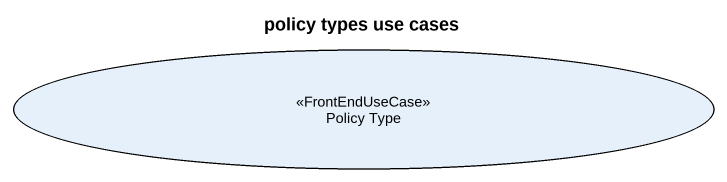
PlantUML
@startuml
title policy types use cases
usecase "Policy Type" as Policy_Type <<FrontEndUseCase>>
@enduml
